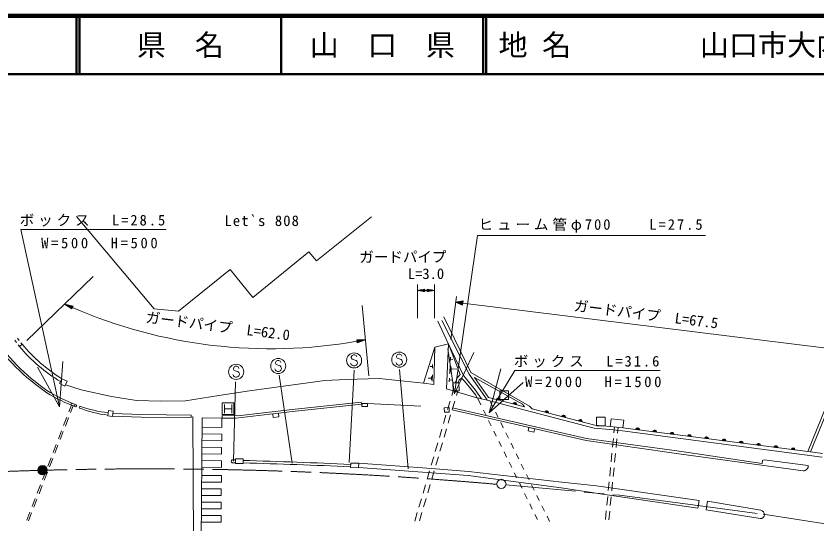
# Model space of a CAD drawing. Units: millimetres, scale not verified. Extents: x 40000 to 680000, y 20000 to 380000.
# Drawn here: x 287342 to 425010, y 292714 to 380000 of the extents above; entities that cross this region are included whole.
import ezdxf
from ezdxf.enums import TextEntityAlignment as Align

# ---------------------------------------------------------------- set-up
doc = ezdxf.new("R2010")
doc.units = ezdxf.units.MM
doc.header["$LTSCALE"] = 1000
doc.linetypes.add('CHAIN', pattern=[18.5, 12, -1.5, 3.5, -1.5])
for name, color, linetype, lineweight in [('M-BGD', 7, 'Continuous', 13), ('M-BMK', 2, 'CHAIN', 13), ('M-BMK-ROW', 30, 'Continuous', 13), ('M-BMK-SRVR', 3, 'Continuous', 13), ('M-STR-HTXT', 7, 'Continuous', 13), ('M-STR-STR1', 1, 'Continuous', 13), ('M-STR-STRC', 7, 'Continuous', 13), ('M-STR-STRD', 7, 'Continuous', 13), ('M-TTL', 2, 'Continuous', 140), ('M-TTL-LINE', 7, 'Continuous', 50)]:
    doc.layers.add(name, color=color, linetype=linetype, lineweight=lineweight)
doc.layers.add('M-TTL-TXT', color=7, linetype='Continuous')
doc.styles.add('ＭＳ ゴシック', font='')
doc.styles.get('ＭＳ ゴシック').set_extended_font_data('MS Gothic')

msp = doc.modelspace()

# ---------------------------------------------------------------- linework, layer by layer
at = {"layer": 'M-BGD'}
for p, q in [((297775, 345484), (311092, 329579)), ((339032, 337877), (348514, 345412)), ((328110, 331527), (337762, 339401)), ((337762, 339401), (339032, 337877)), ((315325, 329156), (324215, 336353)), ((324215, 336353), (328110, 331527)), ((311092, 329579), (315325, 329156)), ((360948, 328227), (365623, 318634)), ((361713, 323603), (359909, 327456)), ((360640, 327600), (365322, 318356)), ((287431, 323769), (287124, 324164)), ((287881, 324143), (287575, 324539)), ((288375, 323505), (288187, 323748)), ((361742, 323544), (359391, 322990)), ((361439, 315785), (361742, 323544)), ((364304, 318245), (361713, 323603)), ((361742, 323544), (363776, 318274)), ((287942, 323112), (287738, 323374)), ((287942, 323112), (288375, 323505)), ((357464, 316812), (359391, 322990)), ((359391, 322990), (359236, 316569)), ((362061, 320561), (362088, 321241)), ((362075, 320901), (362527, 320883)), ((359031, 319666), (358616, 319676)), ((359039, 319978), (359024, 319355)), ((361974, 318386), (362043, 320139)), ((362108, 318820), (362142, 319696)), ((362233, 319034), (362251, 319473)), ((358996, 318204), (358970, 317111)), ((362242, 319253), (363177, 319217)), ((363776, 318274), (363319, 317743)), ((364636, 317758), (364304, 318245)), ((365322, 318356), (368406, 313896)), ((375734, 312848), (365623, 318634)), ((295222, 317552), (294828, 316735)), ((294828, 316735), (295747, 316293)), ((296141, 317109), (295222, 317552)), ((295747, 316293), (296141, 317109)), ((340475, 317240), (327522, 315447)), ((344161, 317440), (340475, 317240)), ((349840, 317589), (344161, 317440)), ((357464, 316812), (349840, 317589)), ((359236, 316569), (357464, 316812)), ((358837, 317661), (358255, 317675)), ((358844, 317934), (358831, 317388)), ((361886, 316996), (361913, 317675)), ((361900, 317335), (362352, 317318)), ((363549, 316865), (362507, 316828)), ((362507, 316828), (362555, 315458)), ((363319, 317743), (362911, 316842)), ((363362, 316858), (363584, 317345)), ((363597, 315495), (363549, 316865)), ((363584, 317345), (363983, 317625)), ((363983, 317625), (364544, 317153)), ((364544, 317153), (365548, 315898)), ((366363, 315654), (364636, 317758)), ((368679, 314339), (366258, 317778)), ((366258, 317778), (374509, 313173)), ((298550, 315619), (295849, 316504)), ((303759, 314500), (298550, 315619)), ((327522, 315447), (322241, 314650)), ((366620, 314265), (361439, 315785)), ((362317, 314646), (362555, 315458)), ((362555, 315458), (363597, 315495)), ((363119, 314675), (363358, 315486)), ((365548, 315898), (366477, 314702)), ((367446, 314094), (366363, 315654)), ((308093, 313803), (303759, 314500)), ((322241, 314650), (316512, 313753)), ((366477, 314702), (366620, 314265)), ((366741, 314240), (366620, 314265)), ((374819, 312715), (368679, 314339)), ((427424, 314509), (423581, 305006)), ((427936, 314488), (424077, 304945)), ((296899, 312992), (296450, 311839)), ((297193, 312878), (296744, 311726)), ((296877, 313368), (296756, 313048)), ((296756, 313048), (297404, 312803)), ((297525, 313123), (296877, 313368)), ((297404, 312803), (297525, 313123)), ((312278, 313703), (308093, 313803)), ((316512, 313753), (312278, 313703)), ((346884, 313292), (346876, 312766)), ((346876, 312766), (347808, 312753)), ((347815, 313279), (346884, 313292)), ((347808, 312753), (347815, 313279)), ((361883, 312579), (361050, 312566)), ((361050, 312566), (361063, 311773)), ((361613, 312247), (362035, 313687)), ((361896, 311786), (361883, 312579)), ((362415, 312276), (362837, 313715)), ((376060, 311861), (368904, 313764)), ((374509, 313173), (374819, 312715)), ((376193, 312373), (375734, 312848)), ((303275, 312092), (303141, 311191)), ((303141, 311191), (303939, 311073)), ((304072, 311974), (303275, 312092)), ((303939, 311073), (304072, 311974)), ((332520, 311638), (331550, 311523)), ((331550, 311523), (331623, 310905)), ((332593, 311020), (332520, 311638)), ((360908, 309849), (361331, 311288)), ((361063, 311773), (361896, 311786)), ((361710, 309877), (362133, 311316)), ((386833, 309051), (376060, 311861)), ((386924, 309574), (376193, 312373)), ((296087, 310908), (295543, 309510)), ((296381, 310794), (295837, 309396)), ((317775, 311038), (317878, 286276)), ((319354, 310810), (319188, 288508)), ((322763, 310785), (319354, 310810)), ((322751, 309182), (322763, 310785)), ((331623, 310905), (332593, 311020)), ((389743, 310634), (389607, 309328)), ((391917, 310408), (389743, 310634)), ((391781, 309101), (391917, 310408)), ((295180, 308578), (294635, 307180)), ((295474, 308464), (294929, 307067)), ((322751, 309182), (319342, 309207)), ((360204, 307450), (360626, 308889)), ((361006, 307478), (361429, 308918)), ((375460, 308569), (375600, 309177)), ((376459, 308339), (375460, 308569)), ((375600, 309177), (376599, 308947)), ((376599, 308947), (376459, 308339)), ((389555, 308801), (386833, 309051)), ((389607, 309328), (386924, 309574)), ((391720, 308575), (389555, 308801)), ((389607, 309328), (391781, 309101)), ((391781, 309101), (389607, 309328)), ((390344, 309251), (390245, 308245)), ((390941, 309196), (390842, 308190)), ((426057, 304051), (391720, 308575)), ((423581, 305006), (391781, 309101)), ((322743, 308032), (319334, 308057)), ((322734, 306882), (322743, 308032)), ((390146, 307250), (389999, 305757)), ((390744, 307195), (390596, 305702)), ((294272, 306249), (293728, 304851)), ((294566, 306135), (294022, 304737)), ((322726, 305732), (319316, 305757)), ((322734, 306882), (319325, 306907)), ((322717, 304582), (322726, 305732)), ((359499, 305051), (359922, 306491)), ((360301, 305080), (360724, 306519)), ((322717, 304582), (319308, 304607)), ((389901, 304762), (389753, 303270)), ((390498, 304707), (390351, 303215)), ((426154, 304687), (423581, 305006)), ((293365, 303919), (292821, 302521)), ((293659, 303805), (293114, 302408)), ((322708, 303432), (319299, 303457)), ((322700, 302282), (322708, 303432)), ((325093, 303772), (326431, 303772)), ((325093, 302955), (325093, 303772)), ((326431, 302955), (325093, 302955)), ((326431, 303772), (326431, 302955)), ((344918, 302259), (344940, 303035)), ((344940, 303035), (346318, 302996)), ((346318, 302996), (346295, 302220)), ((358795, 302653), (359218, 304092)), ((359597, 302681), (360020, 304120)), ((292458, 301590), (291913, 300192)), ((322700, 302282), (319291, 302307)), ((346295, 302220), (344918, 302259)), ((358090, 300254), (358513, 301693)), ((358893, 300282), (359315, 301722)), ((389655, 302274), (389507, 300782)), ((390252, 302219), (390105, 300727)), ((292751, 301476), (292207, 300078)), ((322690, 300885), (319280, 300910)), ((322681, 299735), (322690, 300885)), ((291550, 299260), (291006, 297862)), ((291844, 299146), (291300, 297749)), ((322681, 299735), (319272, 299760)), ((357386, 297855), (357809, 299294)), ((358188, 297884), (358611, 299323)), ((389409, 299787), (389262, 298294)), ((390006, 299732), (389859, 298239)), ((322664, 297435), (319255, 297460)), ((322672, 298585), (319263, 298610)), ((322664, 297435), (322672, 298585)), ((290643, 296931), (290098, 295533)), ((290937, 296817), (290392, 295419)), ((322655, 296285), (319246, 296310)), ((322647, 295135), (322655, 296285)), ((356682, 295457), (357104, 296896)), ((357484, 295485), (357906, 296924)), ((389163, 297299), (389016, 295806)), ((389761, 297244), (389613, 295751)), ((322647, 295135), (319238, 295160)), ((388917, 294811), (388770, 293318)), ((389515, 294756), (389367, 293263)), ((289735, 294601), (289191, 293203)), ((290029, 294487), (289485, 293090)), ((322638, 293985), (319229, 294010)), ((322630, 292835), (322638, 293985)), ((355977, 293058), (356400, 294497)), ((356779, 293086), (357202, 294525)), ((322630, 292835), (319221, 292860))]:
    msp.add_line(p, q, dxfattribs=at)
for centre, radius, start, end in [((309373, 340934), 27873, 219.74683, 238.92364), ((310598, 342152), 29010, 219.99782, 237.99203), ((370285, 313858), 354, 353.98607, 156.39125), ((370285, 313858), 283, 356.21011, 154.16721), ((370285, 313858), 212, 359.95644, 150.42089), ((370285, 313858), 142, 7.66817, 142.70916), ((370285, 313858), 100, 17.98583, 132.3915), ((370285, 313858), 100, 17.98583, 132.3915), ((373185, 313091), 354, 353.98607, 156.39125), ((373185, 313091), 283, 356.21011, 154.16721), ((373185, 313091), 212, 359.95644, 150.42089), ((373185, 313091), 142, 7.66817, 142.70916), ((373185, 313091), 100, 17.98583, 132.3915), ((373185, 313091), 100, 17.98583, 132.3915), ((378642, 311678), 354, 354.17854, 156.58372), ((378642, 311678), 283, 356.40258, 154.35968), ((378642, 311678), 212, 0.14891, 150.61336), ((378642, 311678), 142, 7.86064, 142.90163), ((378642, 311678), 100, 18.1783, 132.58396), ((378642, 311678), 100, 18.1783, 132.58396), ((381545, 310921), 354, 354.17854, 156.58372), ((381545, 310921), 283, 356.40258, 154.35968), ((381545, 310921), 212, 0.14891, 150.61336), ((381545, 310921), 142, 7.86064, 142.90163), ((381545, 310921), 100, 18.1783, 132.58396), ((381545, 310921), 100, 18.1783, 132.58396), ((384448, 310164), 354, 354.17854, 156.58372), ((384448, 310164), 283, 356.40258, 154.35968), ((384448, 310164), 212, 0.14891, 150.61336), ((384448, 310164), 142, 7.86064, 142.90163), ((384448, 310164), 100, 18.1783, 132.58396), ((384448, 310164), 100, 18.1783, 132.58396), ((394285, 308724), 354, 1.459, 163.86418), ((394285, 308724), 283, 3.68304, 161.64014), ((394285, 308724), 212, 7.42937, 157.89382), ((394285, 308724), 142, 15.1411, 150.18209), ((394285, 308724), 100, 25.45876, 139.86442), ((394285, 308724), 100, 25.45876, 139.86442), ((397260, 308341), 354, 1.459, 163.86418), ((397260, 308341), 283, 3.68304, 161.64014), ((397260, 308341), 212, 7.42937, 157.89382), ((397260, 308341), 142, 15.1411, 150.18209), ((397260, 308341), 100, 25.45876, 139.86442), ((397260, 308341), 100, 25.45876, 139.86442), ((400236, 307958), 354, 1.459, 163.86418), ((400236, 307958), 283, 3.68304, 161.64014), ((400236, 307958), 212, 7.42937, 157.89382), ((400236, 307958), 142, 15.1411, 150.18209), ((400236, 307958), 100, 25.45876, 139.86442), ((400236, 307958), 100, 25.45876, 139.86442), ((403211, 307575), 354, 1.459, 163.86418), ((403211, 307575), 283, 3.68304, 161.64014), ((403211, 307575), 212, 7.42937, 157.89382), ((403211, 307575), 142, 15.1411, 150.18209), ((403211, 307575), 100, 25.45876, 139.86442), ((403211, 307575), 100, 25.45876, 139.86442), ((406187, 307191), 354, 1.459, 163.86418), ((406187, 307191), 283, 3.68304, 161.64014), ((406187, 307191), 212, 7.42937, 157.89382), ((406187, 307191), 142, 15.1411, 150.18209), ((406187, 307191), 100, 25.45876, 139.86442), ((406187, 307191), 100, 25.45876, 139.86442), ((409162, 306808), 354, 1.459, 163.86418), ((409162, 306808), 283, 3.68304, 161.64014), ((409162, 306808), 212, 7.42937, 157.89382), ((409162, 306808), 142, 15.1411, 150.18209), ((409162, 306808), 100, 25.45876, 139.86442), ((409162, 306808), 100, 25.45876, 139.86442), ((412137, 306425), 354, 1.459, 163.86418), ((412137, 306425), 283, 3.68304, 161.64014), ((412137, 306425), 212, 7.42937, 157.89382), ((412137, 306425), 142, 15.1411, 150.18209), ((412137, 306425), 100, 25.45876, 139.86442), ((412137, 306425), 100, 25.45876, 139.86442), ((415113, 306042), 354, 1.459, 163.86418), ((415113, 306042), 283, 3.68304, 161.64014), ((415113, 306042), 212, 7.42937, 157.89382), ((415113, 306042), 142, 15.1411, 150.18209), ((415113, 306042), 100, 25.45876, 139.86442), ((415113, 306042), 100, 25.45876, 139.86442), ((418088, 305659), 354, 1.459, 163.86418), ((418088, 305659), 283, 3.68304, 161.64014), ((418088, 305659), 212, 7.42937, 157.89382), ((418088, 305659), 142, 15.1411, 150.18209), ((418088, 305659), 100, 25.45876, 139.86442), ((418088, 305659), 100, 25.45876, 139.86442), ((421064, 305276), 354, 1.459, 163.86418), ((421064, 305276), 283, 3.68304, 161.64014), ((421064, 305276), 212, 7.42937, 157.89382), ((421064, 305276), 142, 15.1411, 150.18209), ((421064, 305276), 100, 25.45876, 139.86442), ((421064, 305276), 100, 25.45876, 139.86442)]:
    msp.add_arc(centre, radius, start, end, dxfattribs=at)
at = {"layer": 'M-BMK'}
for p, q in [((371645, 299265), (391186, 297491)), ((391186, 297491), (402970, 295981)), ((402970, 295981), (415895, 294211)), ((415895, 294211), (430387, 291987))]:
    msp.add_line(p, q, dxfattribs=at)
for start, end in [(91.61162, 93.26325), (84.91255, 91.47599)]:
    msp.add_arc((310126, -373908), 675944, start, end, dxfattribs=at)
at = {"layer": 'M-BMK-ROW'}
for p, q in [((372115, 315491), (370615, 315491)), ((370615, 315491), (370615, 313991)), ((372115, 313991), (372115, 315491)), ((370615, 313991), (372115, 313991)), ((388753, 310935), (387253, 310935)), ((387253, 310935), (387253, 309435)), ((388753, 309435), (388753, 310935)), ((387253, 309435), (388753, 309435))]:
    msp.add_line(p, q, dxfattribs=at)
at = {"layer": 'M-BMK-SRVR'}
for centre, radius in [((291915, 301791), 800), ((291915, 301791), 800), ((291915, 301791), 726), ((291915, 301791), 651), ((291915, 301791), 578), ((291915, 301791), 486), ((291915, 301791), 378), ((291915, 301791), 298), ((291915, 301791), 205), ((291915, 301791), 87.8), ((370864, 299435), 800)]:
    msp.add_circle(centre, radius, dxfattribs=at)
at = {"layer": 'M-STR-HTXT'}
for p, q in [((294821, 312687), (288170, 343250)), ((288170, 343250), (313170, 343250)), ((362823, 314950), (366767, 342200)), ((366767, 342200), (406017, 342200)), ((300615, 335129), (289190, 324136)), ((356442, 327977), (356416, 333753)), ((359369, 327990), (359343, 333766)), ((356421, 332753), (357670, 332967)), ((356421, 332753), (357671, 332758)), ((356421, 332753), (357672, 332550)), ((357671, 332800), (356671, 332796)), ((357671, 332717), (356671, 332712)), ((356920, 332838), (357670, 332842)), ((356921, 332672), (357671, 332675)), ((357670, 332883), (357170, 332881)), ((357671, 332633), (357171, 332631)), ((357420, 332924), (357670, 332925)), ((357421, 332591), (357671, 332592)), ((357672, 332550), (357670, 332967)), ((357671, 332758), (358098, 332760)), ((359348, 332766), (358097, 332968)), ((358097, 332968), (358099, 332552)), ((358347, 332928), (358097, 332927)), ((358097, 332885), (358597, 332887)), ((358847, 332847), (358097, 332843)), ((358098, 332802), (359098, 332806)), ((359348, 332766), (358098, 332760)), ((358098, 332719), (359098, 332723)), ((358848, 332680), (358098, 332677)), ((358098, 332635), (358598, 332637)), ((359348, 332766), (358099, 332552)), ((358349, 332595), (358099, 332594)), ((295714, 330413), (296975, 329563)), ((295714, 330413), (297182, 330018)), ((295714, 330413), (297079, 329791)), ((362193, 324289), (363117, 331725)), ((362994, 330733), (364280, 330951)), ((362994, 330733), (364188, 330207)), ((362994, 330733), (364234, 330579)), ((364225, 330504), (363233, 330628)), ((364243, 330653), (363251, 330776)), ((363471, 330522), (364216, 330430)), ((363508, 330820), (364253, 330728)), ((364206, 330355), (363710, 330417)), ((364262, 330802), (363766, 330864)), ((364023, 330907), (364271, 330876)), ((364188, 330207), (364280, 330951)), ((364234, 330579), (426802, 322808)), ((297058, 329745), (295966, 330243)), ((297099, 329836), (296008, 330334)), ((296218, 330073), (297037, 329700)), ((296301, 330255), (297120, 329882)), ((297016, 329654), (296471, 329903)), ((297141, 329927), (296595, 330176)), ((296723, 329733), (296996, 329609)), ((296889, 330097), (297162, 329973)), ((296975, 329563), (297182, 330018)), ((346929, 330164), (348075, 318050)), ((363949, 330312), (364197, 330281)), ((347486, 324275), (345966, 324234)), ((345966, 324234), (346061, 323743)), ((346270, 324242), (345975, 324185)), ((345985, 324136), (346574, 324250)), ((346878, 324259), (345994, 324087)), ((346004, 324038), (347182, 324267)), ((347486, 324275), (346013, 323989)), ((346023, 323940), (347201, 324168)), ((346916, 324062), (346032, 323891)), ((346042, 323842), (346631, 323956)), ((346346, 323850), (346051, 323792)), ((347486, 324275), (346061, 323743)), ((362823, 314950), (361670, 322695)), ((362823, 314950), (366124, 322050)), ((294821, 312687), (291028, 319537)), ((294821, 312687), (295425, 320494)), ((368769, 311697), (370752, 319272)), ((368769, 311697), (373203, 318970)), ((373203, 318970), (398203, 318970)), ((368769, 311697), (374594, 316929))]:
    msp.add_line(p, q, dxfattribs=at)
msp.add_arc((331187, 408206), 85499, 246.49223, 279.98402, dxfattribs=at)
at = {"layer": 'M-STR-STR1'}
for p, q in [((366741, 314240), (367338, 313030)), ((366741, 314240), (368904, 313764)), ((368904, 313764), (369426, 312707)), ((367781, 312133), (368224, 311237)), ((369869, 311810), (370312, 310914)), ((368667, 310340), (369109, 309444)), ((370754, 310017), (371197, 309120)), ((369552, 308547), (369995, 307650)), ((371640, 308224), (372083, 307327)), ((370438, 306754), (370881, 305857)), ((372525, 306431), (372968, 305534)), ((371323, 304960), (371766, 304064)), ((373411, 304637), (373854, 303741)), ((372209, 303167), (372652, 302271)), ((374297, 302844), (374739, 301947)), ((373094, 301374), (373537, 300477)), ((375182, 301051), (375625, 300154)), ((373980, 299581), (374423, 298684)), ((376068, 299258), (376511, 298361)), ((374866, 297787), (375308, 296891)), ((376953, 297464), (377396, 296568)), ((375751, 295994), (376194, 295098)), ((377839, 295671), (378282, 294774)), ((376637, 294201), (377080, 293304)), ((378725, 293878), (379167, 292981))]:
    msp.add_line(p, q, dxfattribs=at)
at = {"layer": 'M-STR-STRC'}
for p, q in [((345164, 321535), (345046, 321299)), ((345046, 321299), (345046, 321180)), ((345046, 321180), (345164, 320944)), ((345401, 321653), (345164, 321535)), ((345164, 320944), (345873, 320708)), ((345637, 321653), (345401, 321653)), ((345873, 321535), (345637, 321653)), ((345991, 321299), (345873, 321535)), ((352936, 321668), (352818, 321431)), ((352818, 321431), (352818, 321313)), ((352818, 321313), (352936, 321077)), ((353172, 321786), (352936, 321668)), ((352936, 321077), (353645, 320841)), ((353408, 321786), (353172, 321786)), ((353645, 321668), (353408, 321786)), ((353763, 321431), (353645, 321668)), ((353645, 320841), (353763, 320722)), ((324872, 319575), (324754, 319339)), ((325108, 319694), (324872, 319575)), ((325344, 319694), (325108, 319694)), ((325581, 319575), (325344, 319694)), ((325699, 319339), (325581, 319575)), ((332112, 320572), (331994, 320335)), ((331994, 320335), (331994, 320217)), ((331994, 320217), (332112, 319981)), ((332348, 320690), (332112, 320572)), ((332112, 319981), (332821, 319745)), ((332585, 320690), (332348, 320690)), ((332821, 320572), (332585, 320690)), ((332939, 320335), (332821, 320572)), ((332821, 319745), (332939, 319626)), ((332939, 319626), (333057, 319390)), ((333057, 319390), (333057, 319272)), ((345046, 319999), (344928, 320235)), ((345164, 319880), (345046, 319999)), ((345401, 319762), (345164, 319880)), ((345637, 319762), (345401, 319762)), ((345873, 319880), (345637, 319762)), ((345873, 320708), (345991, 320590)), ((345991, 319999), (345873, 319880)), ((345991, 320590), (346110, 320353)), ((346110, 320235), (345991, 319999)), ((346110, 320353), (346110, 320235)), ((352818, 320131), (352699, 320368)), ((352936, 320013), (352818, 320131)), ((353172, 319895), (352936, 320013)), ((353408, 319895), (353172, 319895)), ((353645, 320013), (353408, 319895)), ((353763, 320131), (353645, 320013)), ((353763, 320722), (353881, 320486)), ((353881, 320368), (353763, 320131)), ((353881, 320486), (353881, 320368)), ((324754, 318039), (324635, 318275)), ((324754, 319339), (324754, 319221)), ((324754, 319221), (324872, 318985)), ((324872, 317921), (324754, 318039)), ((324872, 318985), (325581, 318748)), ((325581, 318748), (325699, 318630)), ((325699, 318039), (325581, 317921)), ((325699, 318630), (325817, 318394)), ((325817, 318275), (325699, 318039)), ((325817, 318394), (325817, 318275)), ((331994, 319035), (331876, 319272)), ((332112, 318917), (331994, 319035)), ((332348, 318799), (332112, 318917)), ((332585, 318799), (332348, 318799)), ((332821, 318917), (332585, 318799)), ((332638, 318175), (334890, 303044)), ((332939, 319035), (332821, 318917)), ((333057, 319272), (332939, 319035)), ((344677, 303128), (345524, 319039)), ((353357, 319147), (354851, 302043)), ((324779, 303354), (325105, 317028)), ((325108, 317803), (324872, 317921)), ((325344, 317803), (325108, 317803)), ((325581, 317921), (325344, 317803)), ((322843, 311378), (322843, 313378)), ((322843, 313378), (324843, 313378)), ((323218, 313128), (323218, 311628)), ((324468, 313128), (324468, 311628)), ((324843, 313378), (324843, 311378)), ((324843, 311378), (322843, 311378)), ((323218, 312378), (324468, 312378))]:
    msp.add_line(p, q, dxfattribs=at)
for centre in [(332466, 319745), (345519, 320708), (353290, 320841), (325226, 318748)]:
    msp.add_circle(centre, 1300, dxfattribs=at)
at = {"layer": 'M-STR-STRD'}
for p, q in [((297661, 312711), (297789, 313026)), ((298349, 312825), (298241, 312510)), ((334877, 312280), (346760, 313526)), ((334936, 311925), (346801, 313161)), ((346760, 313526), (346801, 313161)), ((347815, 313270), (356981, 312815)), ((362484, 312561), (385494, 307284)), ((303947, 311132), (308892, 310948)), ((304012, 311572), (308903, 311390)), ((308903, 311390), (317479, 311301)), ((317479, 311301), (317474, 310860)), ((325542, 311175), (322813, 311241)), ((322813, 311241), (322817, 310773)), ((325143, 310762), (334936, 311925)), ((325542, 311175), (334877, 312280)), ((385444, 306906), (362400, 312223)), ((308892, 310948), (317474, 310860)), ((322817, 310773), (325143, 310762)), ((385494, 307284), (401486, 305094)), ((401403, 304626), (385444, 306906)), ((415603, 302688), (401403, 304626)), ((401486, 305094), (415766, 302965)), ((324544, 303079), (325093, 303066)), ((325093, 303577), (324551, 303571)), ((346318, 302996), (358843, 302112)), ((415766, 302965), (415824, 303502)), ((415824, 303502), (416078, 303587)), ((416078, 303587), (423667, 302636)), ((346297, 302261), (365150, 300885)), ((358843, 302112), (365196, 301557)), ((365196, 301557), (381270, 299769)), ((422807, 301685), (415603, 302688)), ((365150, 300885), (381183, 298782)), ((381183, 298782), (388698, 297630)), ((381270, 299769), (387238, 299101)), ((387238, 299101), (404912, 296605)), ((388698, 297630), (404693, 295254)), ((404693, 295254), (404912, 296605)), ((406324, 296486), (406133, 295010)), ((415491, 294907), (406324, 296486)), ((406133, 295010), (415388, 293475))]:
    msp.add_line(p, q, dxfattribs=at)
for centre, radius, start, end in [((313511, 345658), 36971, 214.15556, 235.65873), ((314595, 346677), 38098, 214.47584, 234.80177), ((306652, 337701), 26218, 237.68207, 250.24283), ((305698, 335728), 24380, 237.65772, 250.75403), ((305951, 332828), 21732, 249.21856, 262.60442), ((305433, 332470), 20883, 250.17106, 263.90992), ((324644, 303324), 264, 110.62364, 247.84856), ((300734, -648786), 952617, 87.34067, 88.45426), ((281985, -1175347), 1479085, 87.56127, 88.27803), ((422823, 302535), 850, 268.9531, 6.85454), ((415434, 294191), 718, 266.32791, 85.41691)]:
    msp.add_arc(centre, radius, start, end, dxfattribs=at)
at = {"layer": 'M-TTL'}
msp.add_line((680000, 380000), (40000, 380000), dxfattribs=at)
at = {"layer": 'M-TTL-LINE'}
for p, q in [((297750, 380000), (297750, 370000)), ((298250, 380000), (298250, 370000)), ((333000, 380000), (333000, 370000)), ((367750, 380000), (367750, 370000)), ((368250, 380000), (368250, 370000)), ((40000, 370000), (680000, 370000))]:
    msp.add_line(p, q, dxfattribs=at)

# ---------------------------------------------------------------- texts
at = {"layer": 'M-BGD', "insert": (329715, 343810), "char_height": 1833, "attachment_point": 8, "style": 'ＭＳ ゴシック'}
msp.add_mtext('\\T1.16;Let`s\\~808', dxfattribs=at)
at = {"layer": 'M-STR-HTXT', "style": 'ＭＳ ゴシック'}
for s, rotation, p in [('ガードパイプ', 0.251, (353923, 337059)), ('L=3.0', 0.251, (357904, 334167)), ('ガードパイプ  L=67.5', 352.92, (395580, 327190)), ('ガードパイプ  L=62.0', 352.789, (321892, 325163))]:
    msp.add_text(s, height=1833, rotation=rotation, dxfattribs=at).set_placement(p, align=Align.BOTTOM_CENTER)
at = {"layer": 'M-STR-HTXT', "char_height": 1833, "attachment_point": 8, "style": 'ＭＳ ゴシック'}
for s, insert in [('\\T1.27;ボックス\u3000L=28.5', (300670, 343750)), ('\\T1.27;ヒューム管φ700\u3000\u3000L=27.5', (386392, 342700)), ('\\T1.37;W=500\u3000H=500', (301927, 339987)), ('\\T1.27;ボックス\u3000L=31.6', (385703, 319470)), ('\\T1.37;W=2000\u3000H=1500', (386910, 316081))]:
    msp.add_mtext(s, dxfattribs=dict(at, insert=insert))
at = {"layer": 'M-TTL-TXT', "style": 'ＭＳ ゴシック'}
for s, p in [('県\u3000名', (315625, 375000)), ('山\u3000口\u3000県', (350375, 375000))]:
    msp.add_text(s, height=3666, dxfattribs=at).set_placement(p, align=Align.MIDDLE_CENTER)
for s, p in [('地 名', (370380, 375000)), ('山口市大内長野', (405024, 375000))]:
    msp.add_text(s, height=3666, dxfattribs=at).set_placement(p, align=Align.MIDDLE_LEFT)

doc.saveas('drawing.dxf')
